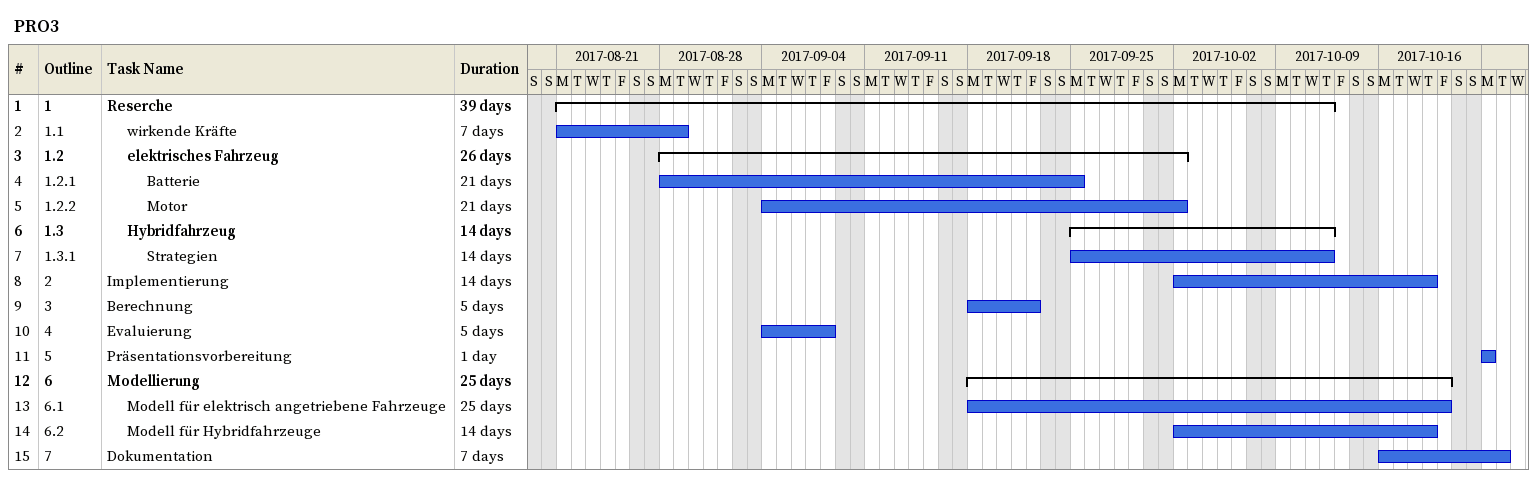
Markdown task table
PRO3

| ID | WBS | Task | Duration | Start | Finish |
|---|---|---|---|---|---|
| 1 | 1 | **Reserche** | 39d | 2017-08-21 | 2017-10-12 |
| 2 | 1.1 | wirkende Kräfte | 7d | 2017-08-21 | 2017-08-29 |
| 3 | 1.2 | **elektrisches Fahrzeug** | 26d | 2017-08-28 | 2017-10-02 |
| 4 | 1.2.1 | Batterie | 21d | 2017-08-28 | 2017-09-25 |
| 5 | 1.2.2 | Motor | 21d | 2017-09-04 | 2017-10-02 |
| 6 | 1.3 | **Hybridfahrzeug** | 14d | 2017-09-25 | 2017-10-12 |
| 7 | 1.3.1 | Strategien | 14d | 2017-09-25 | 2017-10-12 |
| 8 | 2 | Implementierung | 14d | 2017-10-02 | 2017-10-19 |
| 9 | 3 | Berechnung | 5d | 2017-09-18 | 2017-09-22 |
| 10 | 4 | Evaluierung | 5d | 2017-09-04 | 2017-09-08 |
| 11 | 5 | Präsentationsvorbereitung | 1d | 2017-10-23 | 2017-10-23 |
| 12 | 6 | **Modellierung** | 25d | 2017-09-18 | 2017-10-20 |
| 13 | 6.1 | Modell für elektrisch angetriebene Fahrzeuge | 25d | 2017-09-18 | 2017-10-20 |
| 14 | 6.2 | Modell für Hybridfahrzeuge | 14d | 2017-10-02 | 2017-10-19 |
| 15 | 7 | Dokumentation | 7d | 2017-10-16 | 2017-10-24 |
